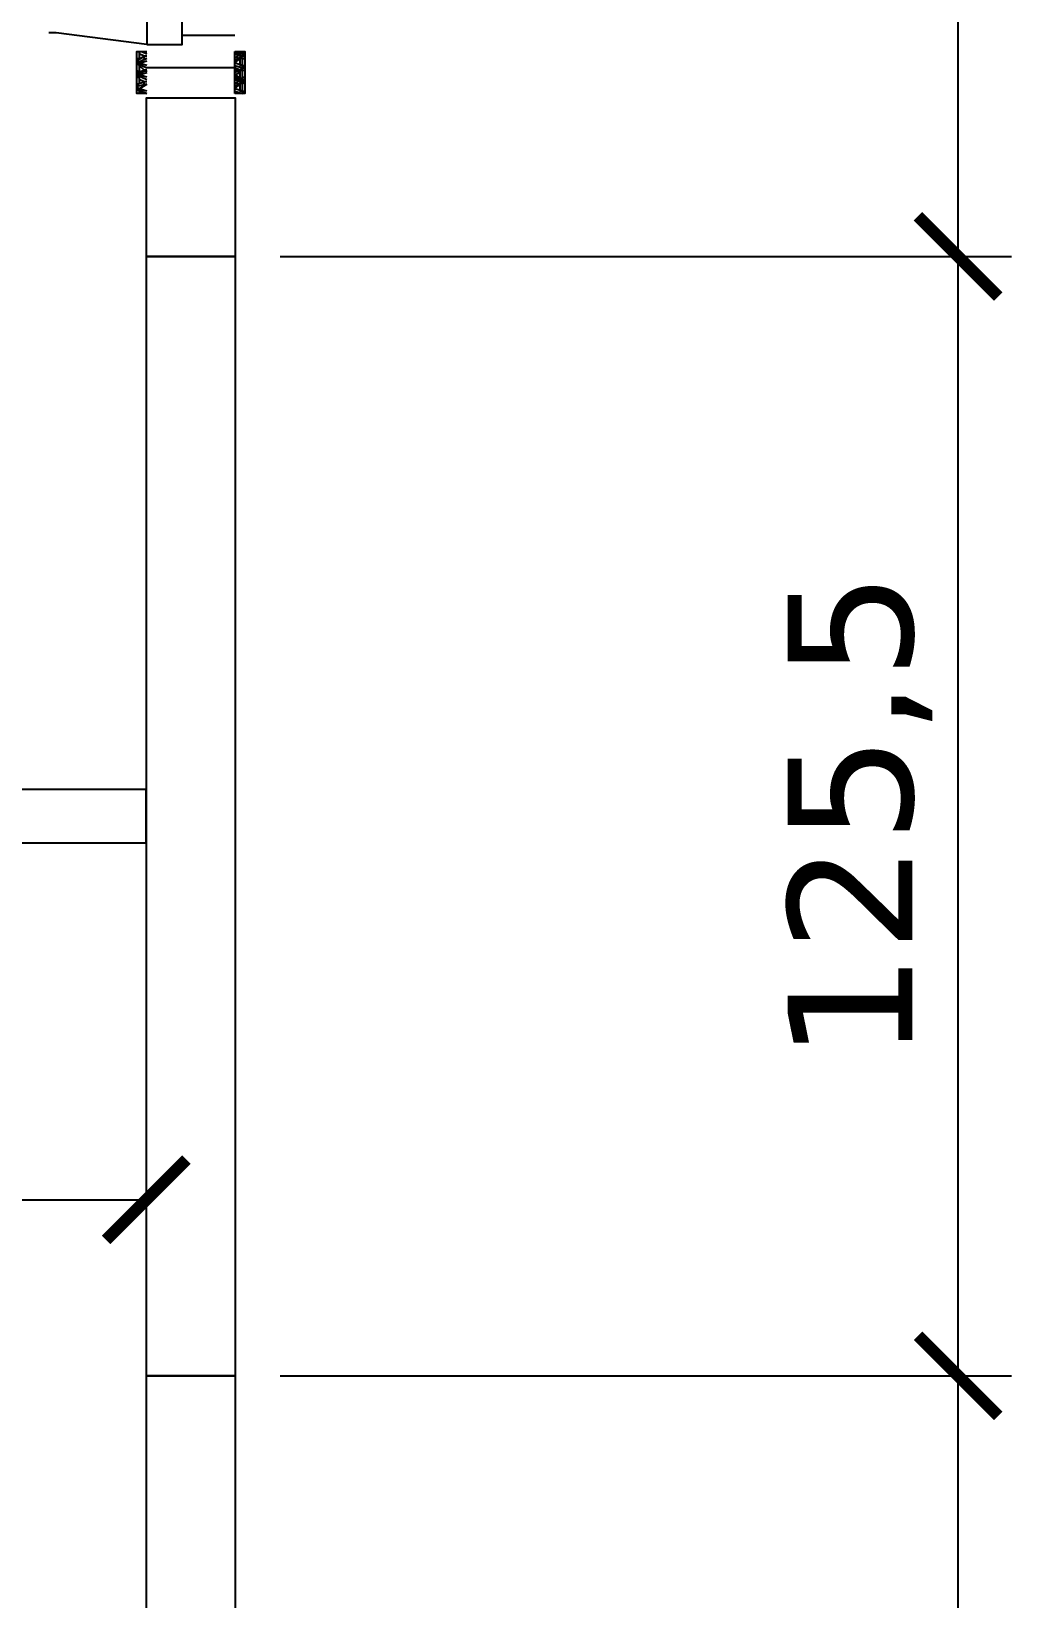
# Model space of a CAD drawing. Header units: centimetres. Extents: x -135 to 4129, y -1176 to 1044.
# Drawn here: x 1803.1 to 1913, y 294.5 to 470.2 of the extents above; entities that cross this region are included whole.
import ezdxf

# ---------------------------------------------------------------- set-up
doc = ezdxf.new("R2010")
doc.units = ezdxf.units.CM
for name, color, linetype in [('DIS_DUVAR_100', 30, 'Continuous'), ('IC_DUVAR_60', 30, 'Continuous'), ('IC_KAPILAR', 7, 'Continuous'), ('OLCULER', 7, 'Continuous'), ('OZEL_PANEL_OLCU_CM', 3, 'Continuous')]:
    doc.layers.add(name, color=color, linetype=linetype)
doc.styles.add('PORTMAN', font='DejaVuSans.ttf')
doc.dimstyles.new('PORTMAN', dxfattribs={"dimtxt": 14, "dimasz": 9, "dimexe": 6, "dimexo": 5, "dimgap": 4, "dimtad": 1, "dimtxsty": 'PORTMAN', "dimblk": 'ARCHTICK', "dimcen": 2.5, "dimazin": 3, "dimtfac": 0.5, "dimtmove": 2, "dimatfit": 3})

# ---------------------------------------------------------------- blocks, each defined once
blk = doc.blocks.new('BOM_I12_1205p0_IC_K01_SAG_UST')
blk.add_lwpolyline([(0, 101.25), (6, 101.25), (6, 120.5), (0, 120.5)], close=True)
blk = doc.blocks.new('BOM_D01_1255p0_DIS_DOLU')
blk.add_lwpolyline([(0, 0), (10, 0), (10, 125.5), (0, 125.5)], close=True)
blk = doc.blocks.new('kaynak-dis-kapi')
at = {"color": 133, "linetype": 'Continuous', "lineweight": 25, "true_color": 0x6ec1dd}
for p, q in [((54287.99, 7079.63), (54287.42, 7078.5)), ((54287.7, 7079.35), (54287.42, 7079.35)), ((54287.42, 7078.79), (54287.7, 7079.35)), ((54287.99, 7079.63), (54287.7, 7079.35)), ((54287.7, 7079.35), (54287.99, 7079.35)), ((54287.7, 7078.5), (54287.99, 7079.35)), ((54288.27, 7079.63), (54287.99, 7079.35)), ((54287.99, 7079.35), (54288.55, 7078.5)), ((54288.55, 7078.5), (54288.27, 7079.63)), ((54288.27, 7079.63), (54288.55, 7079.63)), ((54288.55, 7079.63), (54288.55, 7079.35)), ((54288.55, 7079.63), (54288.83, 7078.79)), ((54289.39, 7079.35), (54288.55, 7079.35)), ((54288.83, 7078.79), (54289.11, 7079.35)), ((54289.68, 7079.63), (54289.11, 7078.5)), ((54289.39, 7079.35), (54289.11, 7079.35)), ((54289.39, 7079.63), (54289.39, 7079.35)), ((54289.39, 7079.35), (54289.68, 7079.35)), ((54289.39, 7078.5), (54289.68, 7079.35)), ((54290.24, 7078.5), (54289.68, 7079.63)), ((54289.68, 7079.63), (54289.68, 7079.35)), ((54289.68, 7079.63), (54289.96, 7079.63)), ((54289.68, 7079.35), (54289.96, 7078.5)), ((54290.24, 7079.63), (54289.96, 7079.35)), ((54289.96, 7079.63), (54290.24, 7078.79)), ((54290.8, 7079.35), (54289.96, 7079.35)), ((54290.24, 7078.79), (54290.8, 7079.35)), ((54291.09, 7079.63), (54290.52, 7078.5)), ((54291.09, 7079.63), (54290.8, 7079.35)), ((54290.8, 7079.35), (54290.8, 7079.35)), ((54290.8, 7079.35), (54291.09, 7079.35)), ((54290.8, 7078.5), (54291.09, 7079.35)), ((54291.65, 7078.5), (54291.09, 7079.63)), ((54291.09, 7079.63), (54291.09, 7079.35)), ((54291.09, 7079.63), (54291.37, 7079.63)), ((54291.09, 7079.35), (54291.37, 7078.5)), ((54291.37, 7079.63), (54291.93, 7078.79)), ((54291.65, 7079.63), (54291.65, 7079.35)), ((54292.5, 7079.35), (54291.65, 7079.35)), ((54291.93, 7078.79), (54292.21, 7079.35)), ((54292.5, 7079.35), (54292.21, 7079.35)), ((54288.55, 7078.79), (54288.55, 7078.5)), ((54288.55, 7078.79), (54288.83, 7078.79)), ((54288.83, 7078.5), (54288.83, 7078.79)), ((54290.24, 7078.79), (54289.96, 7078.5)), ((54290.24, 7078.5), (54290.24, 7078.79)), ((54290.24, 7078.79), (54290.24, 7078.79)), ((54290.52, 7068.64), (54290.52, 7078.5)), ((54291.65, 7078.79), (54291.65, 7078.5)), ((54291.65, 7078.79), (54291.93, 7078.79)), ((54291.93, 7078.5), (54291.93, 7078.79)), ((54292.5, 7079.07), (54292.21, 7078.5)), ((54292.21, 7078.5), (54292.5, 7078.79)), ((54377.36, 7078.5), (54293.34, 7078.5)), ((54293.34, 7078.5), (54293.34, 7074.56)), ((54293.34, 7074.56), (54377.36, 7074.56)), ((54287.42, 7068.64), (54292.5, 7068.64)), ((54287.7, 7068.64), (54287.42, 7067.79)), ((54287.42, 7068.35), (54287.7, 7068.64)), ((54287.42, 7067.79), (54287.7, 7067.79)), ((54287.42, 7067.79), (54287.42, 7067.79)), ((54287.42, 7067.79), (54287.7, 7067.79)), ((54287.7, 7067.79), (54287.99, 7068.64)), ((54287.7, 7067.79), (54287.7, 7068.07)), ((54288.55, 7068.07), (54287.7, 7068.07)), ((54287.7, 7067.79), (54287.7, 7067.51)), ((54287.7, 7067.79), (54287.7, 7067.51)), ((54287.99, 7068.64), (54288.55, 7068.07)), ((54288.55, 7068.64), (54288.83, 7068.35)), ((54288.55, 7068.35), (54288.55, 7068.07)), ((54288.55, 7068.35), (54288.83, 7068.35)), ((54288.83, 7067.79), (54288.55, 7068.07)), ((54288.83, 7067.79), (54288.55, 7067.51)), ((54288.83, 7068.07), (54289.11, 7068.64)), ((54288.83, 7067.79), (54288.83, 7068.07)), ((54288.83, 7067.79), (54289.11, 7067.79)), ((54288.83, 7067.79), (54288.83, 7067.51)), ((54288.83, 7067.79), (54289.11, 7067.79)), ((54289.11, 7067.79), (54289.68, 7068.64)), ((54289.39, 7067.79), (54289.11, 7068.07)), ((54290.24, 7068.07), (54289.11, 7068.07)), ((54289.11, 7067.79), (54289.11, 7067.51)), ((54289.39, 7067.79), (54289.39, 7067.51)), ((54289.68, 7068.64), (54289.96, 7068.07)), ((54290.24, 7067.79), (54289.96, 7068.64)), ((54290.24, 7068.35), (54289.96, 7068.07)), ((54290.24, 7068.07), (54290.52, 7068.64)), ((54290.24, 7068.64), (54290.24, 7068.35)), ((54290.24, 7068.35), (54290.24, 7068.35)), ((54290.24, 7067.79), (54290.24, 7068.07)), ((54290.52, 7067.79), (54290.24, 7068.07)), ((54290.24, 7067.79), (54290.24, 7067.51)), ((54290.24, 7067.79), (54290.24, 7067.51)), ((54290.8, 7068.64), (54290.52, 7067.79)), ((54290.52, 7067.51), (54290.52, 7067.79)), ((54290.52, 7067.79), (54290.8, 7067.79)), ((54290.52, 7067.79), (54290.52, 7067.51)), ((54290.52, 7067.79), (54290.8, 7067.79)), ((54290.8, 7067.79), (54291.09, 7068.64)), ((54290.8, 7067.79), (54290.8, 7068.07)), ((54291.65, 7068.07), (54290.8, 7068.07)), ((54290.8, 7067.79), (54290.8, 7067.51)), ((54290.8, 7067.79), (54290.8, 7067.51)), ((54291.09, 7068.64), (54291.65, 7068.07)), ((54291.65, 7068.64), (54291.93, 7068.35)), ((54291.65, 7068.35), (54291.65, 7068.07)), ((54291.65, 7068.35), (54291.93, 7068.35)), ((54291.65, 7067.79), (54291.65, 7068.07)), ((54291.65, 7067.79), (54291.65, 7067.51)), ((54291.93, 7068.07), (54292.21, 7068.64)), ((54291.93, 7067.79), (54291.93, 7068.07)), ((54291.93, 7067.79), (54292.5, 7067.79)), ((54291.93, 7067.79), (54292.21, 7067.79)), ((54291.93, 7067.79), (54291.93, 7067.51)), ((54291.93, 7067.79), (54292.21, 7067.79)), ((54292.5, 7067.79), (54292.21, 7068.07)), ((54292.5, 7068.07), (54292.21, 7068.07)), ((54292.21, 7067.79), (54292.5, 7068.07)), ((54292.5, 7067.79), (54292.21, 7067.51)), ((54292.21, 7067.79), (54292.21, 7067.51))]:
    blk.add_line(p, q, dxfattribs=at)
at = {"color": 7, "linetype": 'Continuous', "lineweight": 25}
blk.add_lwpolyline([(54293.34, 7078.5), (54294.75, 7088.65), (54294.75, 7089.5)], dxfattribs=at)
at = {"color": 133, "linetype": 'Continuous', "lineweight": 25, "true_color": 0x6ec1dd}
for points in [[(54287.42, 7078.5), (54287.42, 7079.63), (54292.5, 7079.63), (54292.5, 7078.5)], [(54293.34, 7078.5), (54293.34, 7074.56), (54294.47, 7074.56), (54294.47, 7068.64)], [(54292.5, 7068.64), (54292.5, 7067.51), (54287.42, 7067.51), (54287.42, 7068.64)], [(54287.42, 7067.51), (54287.42, 7067.79), (54288.83, 7067.79), (54290.24, 7067.79), (54291.65, 7067.79)], [(54288.83, 7067.51), (54288.83, 7067.79), (54288.27, 7068.64)], [(54289.39, 7068.64), (54288.83, 7067.79), (54288.83, 7067.51)], [(54291.93, 7067.51), (54291.93, 7067.79), (54291.37, 7068.64)], [(54292.5, 7068.64), (54291.93, 7067.79), (54291.93, 7067.51)]]:
    blk.add_lwpolyline(points, dxfattribs=at)
blk = doc.blocks.new('BOM_K03_DIS_KAPI_ACIKLIK900')
at = {"layer": 'IC_KAPILAR', "xscale": 0.9278350515463918}
blk.add_blockref('kaynak-dis-kapi', (0, 0), dxfattribs=at)
blk = doc.blocks.new('BOM_D18_1255p0_DIS_K02')
blk.add_lwpolyline([(0, 0), (17.75, 0), (17.75, 10), (0, 10)], close=True)
at = {"layer": 'IC_KAPILAR'}
blk.add_blockref('BOM_K03_DIS_KAPI_ACIKLIK900', (-50351.49, -7068.57), dxfattribs=at)
blk = doc.blocks.new('_ARCHTICK')
at = {"color": 0, "linetype": 'BYBLOCK', "const_width": 0.15}
blk.add_lwpolyline([(-0.5, -0.5), (0.5, 0.5)], dxfattribs=at)

msp = doc.modelspace()

# ---------------------------------------------------------------- block references
at = {"layer": 'DIS_DUVAR_100', "rotation": 90}
msp.add_blockref('BOM_D18_1255p0_DIS_K02', (1826, 445), dxfattribs=at)
at = {"layer": 'DIS_DUVAR_100'}
for p in [(1816, 319.5), (1816, 194)]:
    msp.add_blockref('BOM_D01_1255p0_DIS_DOLU', p, dxfattribs=at)
at = {"layer": 'IC_DUVAR_60', "rotation": 270}
msp.add_blockref('BOM_I12_1205p0_IC_K01_SAG_UST', (1695.5, 385.25), dxfattribs=at)

# ---------------------------------------------------------------- dimensions: what is measured, and where the dimension line sits
at = {"layer": 'OLCULER'}
for base, p1, p2 in [((1907, 445), (1826, 445), (1826, 570.5)), ((1907, 319.5), (1826, 319.5), (1826, 445)), ((1907, 194), (1826, 194), (1826, 319.5))]:
    msp.add_linear_dim(base=base, p1=p1, p2=p2, angle=90, dimstyle='PORTMAN', override={"dimtxt": 14, "dimasz": 9, "dimexe": 6, "dimexo": 5, "dimdec": 2, "dimzin": 8, "dimdsep": 44}, dxfattribs=at).render()
at = {"layer": 'OZEL_PANEL_OLCU_CM'}
msp.add_linear_dim(base=(1695.5, 339.25), p1=(1695.5, 385.25), p2=(1816, 385.25), dimstyle='PORTMAN', override={"dimtxt": 14, "dimasz": 9, "dimexe": 6, "dimexo": 5, "dimdec": 2, "dimzin": 8, "dimdsep": 44}, dxfattribs=at).render()

doc.saveas('drawing.dxf')
